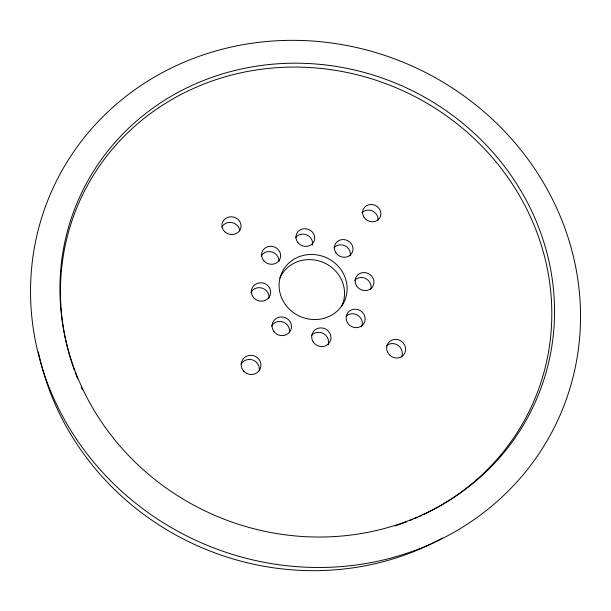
<?xml version="1.0" encoding="UTF-8"?>
<svg xmlns="http://www.w3.org/2000/svg" width="611" height="611" viewBox="0 0 611 611"><rect width="100%" height="100%" fill="white"/><g stroke="black" fill="none" stroke-linecap="round" stroke-linejoin="round"><path stroke-width="0.92" d="M67.913 349.355A248.165 232.898 24.1 0 1 226.505 76.428A248.165 232.898 24.1 0 1 531.165 218.402A248.165 232.898 24.1 0 1 422.98 514.821M421.3 515.608A248.165 232.898 24.1 0 1 418.764 516.761M417.069 517.517A248.165 232.898 24.1 0 1 414.502 518.624M412.784 519.35A248.165 232.898 24.1 0 1 410.195 520.412M406.712 521.779A248.165 232.898 24.1 0 1 395.225 525.865M82.424 389.711A248.165 232.898 24.1 0 1 81.248 387.137M77.559 378.499A248.165 232.898 24.1 0 1 75.184 372.389M74.542 370.633A248.165 232.898 24.1 0 1 72.992 366.233M72.686 365.355A248.165 232.898 24.1 0 1 68.149 350.248M279.876 278.104A33.956 31.833 24.1 0 1 324.433 262.967A33.956 31.833 24.1 0 1 341.442 306.737M261.149 255.956A9.478 8.837 17.8 0 1 272.223 252.038A9.478 8.837 17.8 0 1 278.853 261.722M295.48 237.748A9.386 8.676 21.1 0 1 306.203 234.7A9.386 8.676 21.1 0 1 312.58 243.888M312.526 244.438A9.386 8.676 21.1 0 1 312.435 244.973M333.889 247.822A9.364 8.646 25.4 0 1 345.085 245.859A9.364 8.646 25.4 0 1 350.248 255.94M354.601 280.357A9.432 8.76 29.3 0 1 366.172 278.799A9.432 8.76 29.3 0 1 370.686 289.553M346.269 316.101A9.555 8.966 31.2 0 1 358.168 315.543A9.555 8.966 31.2 0 1 361.643 326.832M311.35 335.737A9.639 9.157 28.7 0 1 323.364 333.446A9.639 9.157 28.7 0 1 328.13 344.726M271.49 326.083A9.654 9.196 21.9 0 1 283.038 321.989A9.654 9.196 21.9 0 1 289.454 332.483M250.922 292.463A9.593 9.058 17.3 0 1 262.287 288.14A9.593 9.058 17.3 0 1 268.947 298.305M361.865 212.834A9.234 8.401 26.2 0 1 372.397 210.986A9.234 8.401 26.2 0 1 377.995 220.159M386.373 345.803A9.616 9.005 37.8 0 1 398.28 345.49A9.616 9.005 37.8 0 1 401.595 356.969M241.116 364.034A9.807 9.471 18 0 1 259.186 370.961M221.885 226.994A9.471 8.76 12.9 0 1 232.264 222.625A9.471 8.76 12.9 0 1 239.756 231.05M442.601 537.978A270.772 254.917 24.1 0 1 38.997 354.685M38.798 353.754A270.772 254.917 24.1 0 1 38.409 351.89M285.291 304.423A34.369 32.169 24.1 0 0 343.97 302.117A34.369 32.169 24.1 0 0 310.029 254.489A34.369 32.169 24.1 0 0 285.291 304.423M264.173 261.164A9.6 8.928 17.9 0 0 280.25 258.224A9.6 8.928 17.9 0 0 268.924 246.439A9.6 8.928 17.9 0 0 264.173 261.164M297.962 242.674A9.493 8.768 21.2 0 0 314.077 241.246A9.493 8.768 21.2 0 0 303.95 228.728A9.493 8.768 21.2 0 0 297.962 242.674M335.913 252.839A9.478 8.73 25.4 0 0 352.066 252.832A9.478 8.73 25.4 0 0 343.099 239.527A9.478 8.73 25.4 0 0 335.913 252.839M356.61 285.879A9.547 8.852 29.2 0 0 372.863 286.292A9.547 8.852 29.2 0 0 364.202 272.552A9.547 8.852 29.2 0 0 356.61 285.879M347.422 322.608A9.669 9.066 31.1 0 0 363.896 323.448A9.669 9.066 31.1 0 0 355.602 309.204A9.669 9.066 31.1 0 0 347.422 322.608M313.107 341.801A9.761 9.257 28.7 0 0 329.803 342.107A9.761 9.257 28.7 0 0 321.08 327.893A9.761 9.257 28.7 0 0 313.107 341.801M273.949 331.536A9.776 9.295 22 0 0 290.668 330.337A9.776 9.295 22 0 0 280.724 316.933A9.776 9.295 22 0 0 273.949 331.536M253.764 297.809A9.715 9.15 17.4 0 0 270.177 295.212A9.715 9.15 17.4 0 0 259.125 282.893A9.715 9.15 17.4 0 0 253.764 297.809M364.003 217.226A9.341 8.485 26.2 0 0 379.889 217.684A9.341 8.485 26.2 0 0 371.32 204.479A9.341 8.485 26.2 0 0 364.003 217.226M224.711 231.699A9.585 8.852 13.1 0 0 240.703 228.3A9.585 8.852 13.1 0 0 229.056 216.997A9.585 8.852 13.1 0 0 224.711 231.699M243.636 371.129A9.929 9.577 18.2 0 0 260.431 368.173A9.929 9.577 18.2 0 0 249.082 355.465A9.929 9.577 18.2 0 0 243.636 371.129M387.351 351.653A9.73 9.104 37.7 0 0 403.657 354.876A9.73 9.104 37.7 0 0 397.433 339.525A9.73 9.104 37.7 0 0 387.351 351.653M76.681 439.485A277.784 260.637 24.1 0 0 552.008 431.885A277.784 260.637 24.1 0 0 287.903 40.379A277.784 260.637 24.1 0 0 76.681 439.485M105.275 427.417A249.838 234.257 24.1 0 0 531.822 409.515A249.838 234.257 24.1 0 0 284.604 63.414A249.838 234.257 24.1 0 0 105.275 427.417"/></g></svg>
